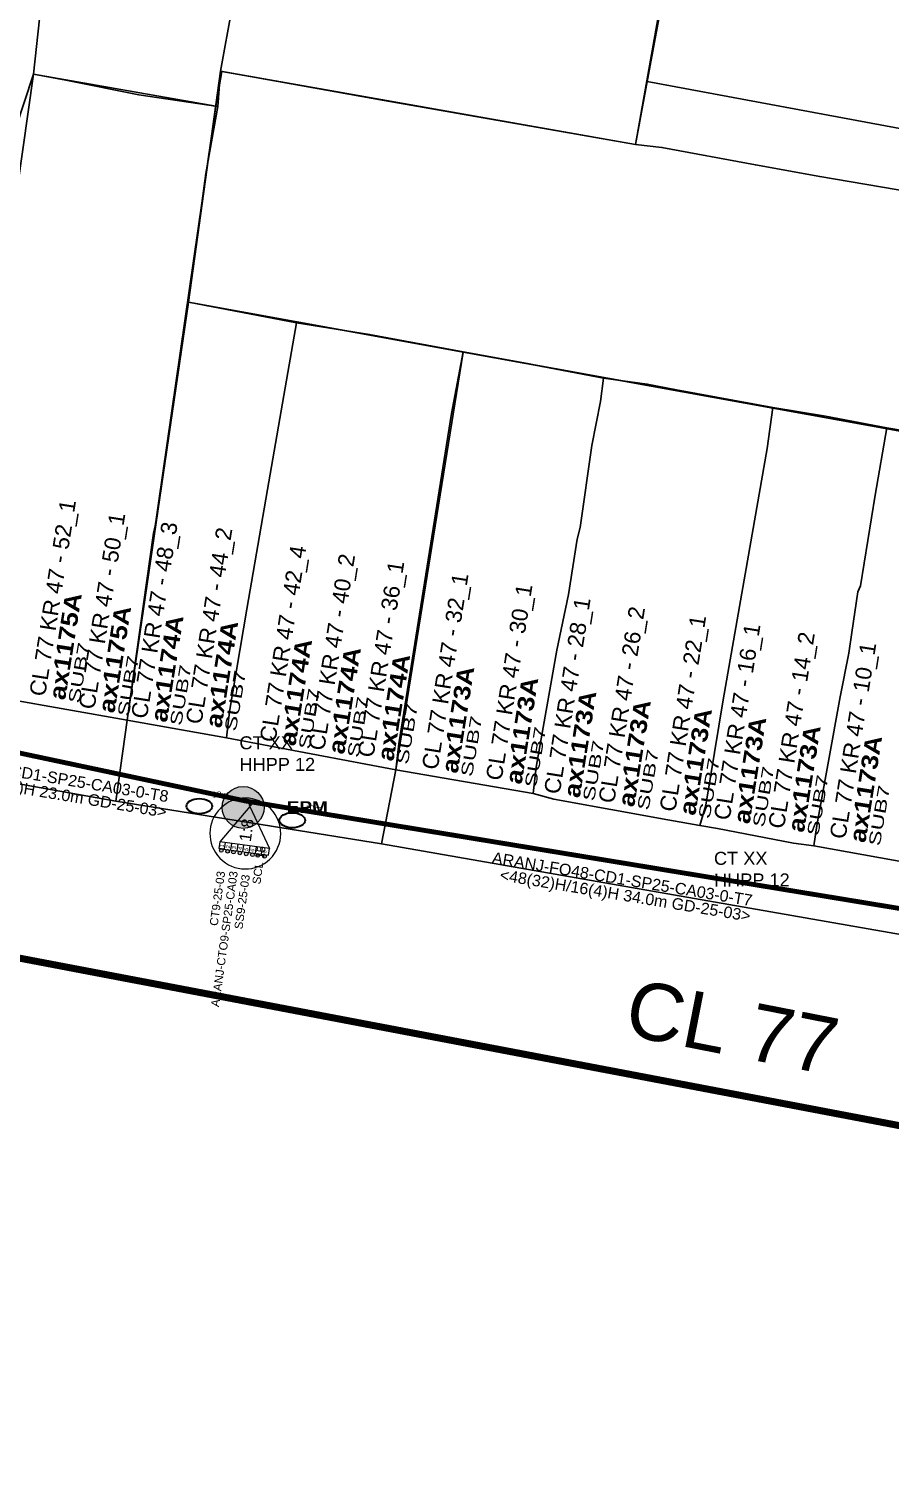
# Model space of a CAD drawing. Header units: inches. Extents: x -75.59 to -67.86, y 4.63 to 13.89.
# Drawn here: x -75.5567756 to -75.5564809, y 6.2703175 to 6.2708125 of the extents above; entities that cross this region are included whole.
import ezdxf
from ezdxf.enums import TextEntityAlignment as Align

# ---------------------------------------------------------------- set-up
doc = ezdxf.new("R2010")
doc.units = ezdxf.units.IN
doc.header["$MEASUREMENT"] = 0
doc.linetypes.add('DASHED', pattern=[0.75, 0.5, -0.25])
for name, color, linetype, lineweight in [('CB 48 H AER', 1, 'DASHED', 0), ('CTO POSTE', 10, 'Continuous', 0), ('POSTE EPM', 1, 'Continuous', 20)]:
    doc.layers.add(name, color=color, linetype=linetype, lineweight=lineweight)
for name, color, linetype in [('COBERTURA CTO', 30, 'Continuous'), ('COBERTURA EMPALME', 2, 'Continuous'), ('MALLA VIAL', 250, 'Continuous'), ('MANZANAS', 250, 'Continuous'), ('MARQUILLA F.O 48', 1, 'Continuous'), ('PLACA ZONA ABIERTA', 9, 'Continuous'), ('PREDIOS', 250, 'Continuous'), ('RESERVA F.O 48', 1, 'Continuous')]:
    doc.layers.add(name, color=color, linetype=linetype)
doc.styles.add('ARIAL', font='arial.ttf')
doc.styles.add('ARIAL_BLACK', font='')
doc.styles.add('BOOK', font='BOOKOS.TTF')
doc.styles.add('Legend', font='calibri.ttf')
doc.styles.get("Standard").update_dxf_attribs({"font": 'arial.ttf'})
doc.styles.add('TXT CTO Y SS', font='arial.ttf', dxfattribs={"height": 0.5})
doc.styles.get('ARIAL_BLACK').set_extended_font_data('Arial Black', bold=True)

# ---------------------------------------------------------------- blocks, each defined once
blk = doc.blocks.new('POSTE EPM')
at = {"layer": 'POSTE EPM'}
h = blk.add_hatch(color=256, dxfattribs=at)
h.dxf.hatch_style = 1
h.paths.add_polyline_path([(-0.7165603611372791, -0.002213178443810249, 1), (0.7181609006476137, -0.002213178443810249, 1)])
blk.add_circle((0.0008002697551674487, -0.002213178443810249), 0.7173606308924464, dxfattribs=at)
at = {"layer": 'POSTE EPM', "color": 251, "true_color": 0x545454, "insert": (1.493904126660325, 0.2113818945536856), "char_height": 0.4045303201912708, "attachment_point": 1, "style": 'ARIAL_BLACK'}
blk.add_mtext_dynamic_manual_height_columns('EPM', width=1.339378879624789, gutter_width=1, heights=[0], dxfattribs=at)
at = {"layer": 'POSTE EPM', "color": 251, "true_color": 0x545454, "style": 'ARIAL_BLACK'}
for tag, p in [('NO_POSTE', (1.457402734959505, 0.8535434625485792)), ('ALTURA(m)', (1.495585900030576, 0.3208728036990856))]:
    blk.add_attdef(tag, p, '', height=0.4045303201912708, dxfattribs=at)
at = {"layer": 'POSTE EPM', "color": 251, "true_color": 0x545454, "flags": 1}
for tag, p in [('VANO', (1.48895076401514, -0.7525384660587329)), ('PRIMARIA', (1.48895076401514, -1.184856571430567)), ('TRANSFORMADOR', (1.493904126660325, -1.577423813736825)), ('SECUNDARIA', (1.48895076401514, -1.970053554444218)), ('FIBRA_OPTICA', (1.48895076401514, -2.755250537457869)), ('ILUMINARIA', (1.493904126660325, -2.362652045951044)), ('TELEVISION', (1.48895076401514, -3.147849028964695)), ('DISTANCIA(m)', (1.48895076401514, -3.54044752047152)), ('TELEFONIA', (1.48895076401514, -3.946951506741942)), ('ATRIBUTO1', (1.48895076401514, -4.732148489755592)), ('DIRECCION', (1.48895076401514, -4.339549998248767)), ('ATRIBUTO2', (1.48895076401514, -5.124746981262417)), ('ATRIBUTO3', (1.48895076401514, -5.517345472769242))]:
    blk.add_attdef(tag, p, '', height=0.3282527874904233, dxfattribs=at)
blk = doc.blocks.new('PLACAS ZONA ABIERTA')
at = {"style": 'Legend'}
blk.add_text('CL 82 KR 79 - 03_3', height=9.999999999999996e-06, rotation=318.531676164398, dxfattribs=at).set_placement((-0.3734420614795608, -0.08028750239420576))
blk.add_attdef('NOMBRE_PREDIO', (0, 1.26844880572753), '', height=1.033109026708364, dxfattribs=at)
blk.add_attdef('DIRECCION_HHPP', (0, 0), '', height=1)
at = {"color": 215, "true_color": 0xa953a0, "style": 'ARIAL_BLACK'}
blk.add_attdef('CTO_ASOCIADA', (-0.02829619364968217, -1.263919226727536), '', height=1.033109026708364, dxfattribs=at)
at = {"color": 4, "width": 0.5609512004164231}
blk.add_attdef('SUBCLUSTER', text='', height=0.723176318695855, rotation=359.3318712310255, dxfattribs=at).set_placement((-0.09009229154242071, -2.181361449618537), (3.720037056192101, -2.225793560409346), align=Align.FIT)
at = {"color": 1, "flags": 1}
for tag, rotation, width, p, p2 in [('ATRIBUTO1', 359.5617923517989, 0.5711313144517894, (4.311835399562538, -2.199850211619659), (7.549761281152875, -2.224614889994517)), ('ATRIBUTO3', 359.661027574055, 0.5608408195662277, (0.02585137888564937, -3.107940409028018), (3.205474507582903, -3.126751866864782))]:
    blk.add_attdef(tag, text='', height=0.723176318695855, rotation=rotation, dxfattribs=dict(at, width=width)).set_placement(p, p2, align=Align.FIT)
at = {"color": 1, "width": 0.5609512004164231, "flags": 1}
blk.add_attdef('ATRIBUTO2', (7.891415999664378, -2.249992096587606), '', height=0.723176318695855, rotation=359.3318712310255, dxfattribs=at)
blk = doc.blocks.new('*U354')
at = {"layer": 'CTO POSTE', "lineweight": 0}
h = blk.add_hatch(color=1, dxfattribs=at)
h.dxf.hatch_style = 1
edge = h.paths.add_edge_path()
edge.add_arc((0.0001757927313244138, 0.000974994817608235), 0.04056302315260518, -88.92615645864788, 271.0738435413522, ccw=False)
h = blk.add_hatch(color=256, dxfattribs=at)
h.dxf.hatch_style = 1
edge = h.paths.add_edge_path()
edge.add_arc((-0.5110774761204111, -1.174335230065574), 0.04272443383408168, -88.92615645864788, 271.0738435413522, ccw=False)
edge = h.paths.add_edge_path()
edge.add_arc((-0.3614938233917492, -1.171531389166692), 0.04272443383408168, -88.92615645864788, 271.0738435413522, ccw=False)
edge = h.paths.add_edge_path()
edge.add_arc((-0.2222614298521316, -1.168921575377989), 0.04272443383408168, -88.92615645864788, 271.0738435413522, ccw=False)
edge = h.paths.add_edge_path()
edge.add_arc((-0.0681818031831759, -1.166033460593666), 0.04272443383408168, -88.92615645864788, 271.0738435413522, ccw=False)
edge = h.paths.add_edge_path()
edge.add_arc((0.08549940465354153, -1.163152813891557), 0.04272443383408168, -88.92615645864788, 271.0738435413522, ccw=False)
edge = h.paths.add_edge_path()
edge.add_arc((0.2323159268576578, -1.160400840918053), 0.04272443383408168, -88.92615645864788, 271.0738435413522, ccw=False)
edge = h.paths.add_edge_path()
edge.add_arc((0.358330734754322, -1.158038781523191), 0.04272443383408168, -88.92615645864788, 271.0738435413522, ccw=False)
edge = h.paths.add_edge_path()
edge.add_arc((0.5221500940267717, -1.154968102266616), 0.04272443383408168, -88.92615645864788, 271.0738435413522, ccw=False)
at = {"layer": 'CTO POSTE', "color": 1, "lineweight": 0}
for p, q in [((-0.00225289987540016, -0.03761738312547727), (-0.5760168761069013, -0.9764668631037825)), ((-0.00225289987540016, -0.03761738312547727), (0.6062918267105902, -0.9543053137927981)), ((0.6062918267105902, -0.9543053137927981), (-0.5760168761069013, -0.9764668631037825)), ((-0.5760168761069013, -0.9764668631037825), (-0.5730873215491602, -1.132757283073514)), ((-0.4530695116968703, -0.9741623007906285), (-0.450139957139132, -1.130452720760359)), ((-0.2968925995770744, -0.9712348738581085), (-0.293963045019333, -1.127525293827839)), ((-0.1506843337549017, -0.9684943022248533), (-0.1477547791971632, -1.124784722194583)), ((-0.01112165045605352, -0.9658782973857365), (-0.008192095898315075, -1.122168717355467)), ((0.138409134106485, -0.9630754474636343), (0.1413386886642234, -1.119365867433365)), ((0.2912635274902395, -0.9602102988198817), (0.2941930820479779, -1.116500718789612)), ((0.4341487295294565, -0.9575320156919161), (0.4370782840871948, -1.113822435661647)), ((0.6092213812683286, -1.110595733762528), (0.6062918267105902, -0.9543053137927981)), ((-0.5730873215491602, -1.132757283073514), (0.6092213812683286, -1.110595733762528)), ((-0.450139957139132, -1.130452720760359), (-0.5730873215491602, -1.132757283073514))]:
    blk.add_line(p, q, dxfattribs=at)
for centre in [(-0.5108129403741096, -1.174321932137399), (-0.3612292876497744, -1.171518091238598), (-0.2219968941058299, -1.168908277449816), (-0.0679172674455282, -1.166020162665654), (0.08576394039118937, -1.163139515963545), (0.2325804625953057, -1.160387542990039), (0.358595270496297, -1.158025483595098), (0.5224146297644195, -1.154954804338603)]:
    blk.add_circle(centre, 0.04272443383408167, dxfattribs=at)
at = {"layer": 'CTO POSTE', "color": 2, "lineweight": 0, "true_color": 0xf1eb1f, "extrusion": (0, 0, -0.9999999999999998)}
blk.add_ellipse((-0.01075919498891641, -0.6901843503889182), major_axis=(-0.7175504751405061, 0.4351596781407548), ratio=0.9999999690973764, start_param=4.159629210123316, end_param=10.4428145173029, dxfattribs=at)
at = {"layer": 'CTO POSTE', "lineweight": 0, "attachment_point": 3, "rotation": 91.07384354135213}
for s, width, heights, insert, char_height in [('1:8', 18.56063143217569, [0], (-0.1413598894746502, -0.3383206262582363), 0.2799471930812424), ('\\pxsm0.95;1\\P2\\P3\\P4\\P5\\P6\\P7\\P8', 27.14382853647937, [118.2915640195077], (-0.56012523940913, -1.030539912899656), 0.09172122187716976)]:
    blk.add_mtext_dynamic_manual_height_columns(s, width=width, gutter_width=10.75514299257596, heights=heights, dxfattribs=dict(at, insert=insert, char_height=char_height))
at = {"layer": 'CTO POSTE', "color": 5, "lineweight": 0, "style": 'TXT CTO Y SS'}
blk.add_attdef('SUBCLUSTER', (0.5275027066327553, -1.831871042149203), '', height=0.1952185308778622, rotation=90.94959357201115, dxfattribs=at)
at = {"layer": 'CTO POSTE', "color": 5, "lineweight": 0, "style": 'TXT CTO Y SS', "flags": 1}
for tag, p in [('ATRIBUTO2', (1.111576509114525, -1.856643657739721)), ('ATRIBUTO3', (1.373788652839732, -1.852297477812426)), ('ATRIBUTO1', (0.8453960683957217, -1.861055612396188))]:
    blk.add_attdef(tag, p, '', height=0.1952185308778622, rotation=90.94959357201115, dxfattribs=at)
at = {"layer": 'CTO POSTE', "lineweight": 0, "style": 'TXT CTO Y SS'}
for tag, p in [('NAMECTO', (-0.3199088786603086, -2.961452413195417)), ('SSNAME', (0.271453982902978, -2.950585084080442)), ('OSPCTONAME', (0.007218646078538976, -4.853213031028033))]:
    blk.add_attdef(tag, p, '', height=0.1952185308778622, rotation=90.94959357201115, dxfattribs=at)
blk = doc.blocks.new('*U535')
at = {"layer": 'RESERVA F.O 48', "linetype": 'ByBlock', "lineweight": 30}
blk.add_ellipse((0, 0), major_axis=(1.155851281713483, 0.0003712607545550343), ratio=0.5873088644412812, dxfattribs=at)
at = {"layer": 'RESERVA F.O 48', "lineweight": 0, "style": 'BOOK'}
blk.add_attdef('RESERVA', (1.129388771834783, 0.7587690510554239), '', height=0.5725093120969081, rotation=0.03902316617520105, dxfattribs=at)
blk = doc.blocks.new('*U532')
at = {"layer": 'MARQUILLA F.O 48', "style": 'ARIAL'}
for tag, height, oblique, p in [('IDENTIFICACIONCABLEFIBRA', 0.6981626117769962, 1.383453351877506e-09, (0.09175301971790974, 0.5448624500654446)), ('CAPACIDADFIBRA', 0.6981626116966985, 8.300879983380582e-09, (0.4337054083589464, -0.4916228507119778))]:
    blk.add_attdef(tag, text='', height=height, dxfattribs=dict(at, oblique=oblique)).set_placement(p, align=Align.MIDDLE)

msp = doc.modelspace()

# ---------------------------------------------------------------- linework, layer by layer
at = {"layer": 'CB 48 H AER', "linetype": 'DASHED', "ltscale": 1e-05, "const_width": 1.655566478337226e-06}
msp.add_lwpolyline([(-75.55597538590168, 6.271374755186049), (-75.5559998617798, 6.27132394457124), (-75.55610286755991, 6.271338553274724), (-75.55611113123264, 6.271283296881517), (-75.5561381632468, 6.271132792142657), (-75.55616298427832, 6.270983937776202), (-75.5562100702053, 6.270748145080185), (-75.55624295982284, 6.270533554556019), (-75.55636490902221, 6.270548125158562), (-75.55644350395312, 6.270506011585209), (-75.5567014035746, 6.270548379833283), (-75.5568447022626, 6.270578792406658)], dxfattribs=at)
at = {"layer": 'COBERTURA CTO'}
for points in [[(-75.55705615256764, 6.271384606245739), (-75.557074, 6.271331), (-75.55718734863117, 6.271352774178502), (-75.55729606225778, 6.2707360673306), (-75.55692, 6.270668000000001), (-75.55690680900798, 6.270745326852902), (-75.556863, 6.270736), (-75.55686072065502, 6.270750942372699), (-75.55679275967803, 6.270740575443999), (-75.556774, 6.270797), (-75.55671165732659, 6.270786097381717), (-75.55670957496937, 6.270797925170666), (-75.556568, 6.270773), (-75.556556, 6.270841), (-75.55647417295374, 6.270845433451958), (-75.55645643864356, 6.270945989178996), (-75.55667186222378, 6.27098476542346), (-75.55664047963941, 6.27117023779919), (-75.55682619635881, 6.271199920026538), (-75.556811, 6.271287), (-75.556883, 6.271299), (-75.556873, 6.271367), (-75.557054, 6.271398)], [(-75.556136, 6.270717), (-75.55606505660377, 6.270703698113212), (-75.55604578187422, 6.270816134035581), (-75.55590609152793, 6.270790414221162), (-75.555901, 6.270823), (-75.555894, 6.270858), (-75.55582696979864, 6.27084617114095), (-75.55581988265287, 6.270884823422183), (-75.55616348305894, 6.270939933011209), (-75.55616348305894, 6.270939933011209), (-75.55616348305894, 6.270939933011209), (-75.55616348305894, 6.270939933011209), (-75.55616348305894, 6.270939933011209), (-75.5563215, 6.270899999999999), (-75.55646144594593, 6.270923324324374), (-75.556465, 6.270902), (-75.55647417295374, 6.270845433451958), (-75.556556, 6.270841), (-75.55656400000001, 6.2707945), (-75.55634752028921, 6.270754272244433), (-75.55620216216217, 6.27072802702703)], [(-75.55674589631514, 6.270548292870188), (-75.55731172173773, 6.270649349594813), (-75.55729606225778, 6.2707360673306), (-75.55727026518373, 6.27073140889758), (-75.55692, 6.270668000000001), (-75.55690680900807, 6.270745326852402), (-75.556863, 6.270736), (-75.55686037248323, 6.270750889261747), (-75.55679275967803, 6.270740575443999), (-75.556774, 6.270797), (-75.55671165732659, 6.270786097381716), (-75.556742, 6.270576)], [(-75.556136, 6.270717), (-75.55620216216217, 6.270728027027031), (-75.55634752028921, 6.270754272244433), (-75.55656400000001, 6.2707945), (-75.556568, 6.270773), (-75.55671, 6.270798), (-75.556721, 6.270719), (-75.556434, 6.270667), (-75.55643999999994, 6.270632000000488), (-75.55636996901676, 6.270620976604499), (-75.556231, 6.27056), (-75.55616619230771, 6.270547038461483)], [(-75.556742, 6.270576), (-75.55674589026806, 6.270548335871596), (-75.5566550005266, 6.270533757049508), (-75.55665, 6.270559), (-75.55662700577386, 6.270701969687251), (-75.556721, 6.270719)], [(-75.55665, 6.270559), (-75.5566550005266, 6.270533757049508), (-75.55642905497551, 6.270494323884581), (-75.556457, 6.270524), (-75.556434, 6.270667), (-75.55662700577386, 6.270701969687251)]]:
    msp.add_lwpolyline(points, close=True, dxfattribs=at)
at = {"layer": 'COBERTURA EMPALME', "color": 5, "lineweight": 211, "const_width": 2.4e-06}
msp.add_lwpolyline([(-75.55711142878933, 6.272472443966325), (-75.55656588686132, 6.272389075514512), (-75.55587810102196, 6.272279818953451), (-75.55590791615109, 6.272097984925412), (-75.555739, 6.272073), (-75.555755, 6.272002), (-75.55562191, 6.271981129999999), (-75.555646, 6.271833), (-75.555678, 6.271838), (-75.55568903833108, 6.27176474126517), (-75.55587248000002, 6.271796120000008), (-75.555933, 6.271433), (-75.555946, 6.2713), (-75.55595899796356, 6.271227999660593), (-75.55576508440765, 6.27119401465658), (-75.55582700833892, 6.270845954514898), (-75.555894, 6.270858), (-75.55590599999995, 6.270791000000256), (-75.555975, 6.270803), (-75.55603908860823, 6.270441416526097), (-75.55604158205827, 6.270419465641504), (-75.55605357211061, 6.27035662104984), (-75.55734351146498, 6.270602090615628)], dxfattribs=at)
at = {"layer": 'MANZANAS'}
msp.add_polyline3d([(-75.556457, 6.270524, 0), (-75.556507, 6.270533, 0), (-75.556514, 6.270534, 0), (-75.55654, 6.270539, 0), (-75.556546, 6.27054, 0), (-75.556557, 6.270542, 0), (-75.556596, 6.270549, 0), (-75.556603, 6.270551, 0), (-75.55665, 6.270559, 0), (-75.556708, 6.27057, 0), (-75.556742, 6.270576, 0), (-75.556804, 6.270587, 0), (-75.556795, 6.270651, 0), (-75.556791, 6.270676, 0), (-75.556787, 6.270706, 0), (-75.556774, 6.270797, 0), (-75.556772, 6.270816, 0)], dxfattribs=at)
at = {"layer": 'PREDIOS'}
for points in [[(-75.556572, 6.270863, 0), (-75.55649, 6.270848, 0), (-75.556453, 6.270842, 0), (-75.556335, 6.270821, 0), (-75.556338, 6.270807, 0), (-75.556425, 6.270822, 0), (-75.556455, 6.270828, 0), (-75.556492, 6.270834, 0), (-75.556516, 6.270838, 0), (-75.556529, 6.27084, 0), (-75.556529, 6.270837, 0), (-75.556556, 6.270841, 0), (-75.556559, 6.270823, 0), (-75.55656, 6.270816, 0), (-75.556568, 6.270773, 0), (-75.556654, 6.270788, 0), (-75.55671, 6.270798, 0), (-75.556706, 6.27082, 0), (-75.556705, 6.270827, 0), (-75.556701, 6.270856, 0), (-75.556694, 6.270855, 0), (-75.556689, 6.270884, 0), (-75.556579, 6.270864, 0), (-75.556572, 6.270863, 0)], [(-75.556556, 6.270841, 0), (-75.556529, 6.270837, 0), (-75.556529, 6.27084, 0), (-75.556516, 6.270838, 0), (-75.556492, 6.270834, 0), (-75.556455, 6.270828, 0), (-75.556425, 6.270822, 0), (-75.556338, 6.270807, 0), (-75.556351, 6.270735, 0), (-75.556397, 6.270743, 0), (-75.556406, 6.270745, 0), (-75.55642, 6.270747, 0), (-75.556428, 6.270749, 0), (-75.556437, 6.27075, 0), (-75.55644, 6.270751, 0), (-75.556452, 6.270753, 0), (-75.556505, 6.270762, 0), (-75.556527, 6.270766, 0), (-75.556559, 6.270772, 0), (-75.556568, 6.270773, 0), (-75.55656, 6.270816, 0), (-75.556559, 6.270823, 0), (-75.556556, 6.270841, 0)], [(-75.556733, 6.27064, 0), (-75.556742, 6.270576, 0), (-75.556804, 6.270587, 0), (-75.556795, 6.270651, 0), (-75.556791, 6.270676, 0), (-75.556787, 6.270706, 0), (-75.556774, 6.270797, 0), (-75.556763, 6.270795, 0), (-75.556738, 6.27079, 0), (-75.556711, 6.270786, 0), (-75.556715, 6.270763, 0), (-75.556721, 6.270719, 0), (-75.556728, 6.270672, 0), (-75.556729, 6.270665, 0), (-75.556732, 6.270644, 0), (-75.556733, 6.27064, 0)], [(-75.556707, 6.270579, 0), (-75.556708, 6.27057, 0), (-75.556742, 6.270576, 0), (-75.556733, 6.27064, 0), (-75.556732, 6.270644, 0), (-75.556729, 6.270665, 0), (-75.556728, 6.270672, 0), (-75.556721, 6.270719, 0), (-75.556684, 6.270712, 0), (-75.556687, 6.270695, 0), (-75.556694, 6.270655, 0), (-75.556701, 6.270614, 0), (-75.556707, 6.270579, 0)], [(-75.556649, 6.270568, 0), (-75.55665, 6.270559, 0), (-75.556708, 6.27057, 0), (-75.556707, 6.270579, 0), (-75.556701, 6.270614, 0), (-75.556694, 6.270655, 0), (-75.556687, 6.270695, 0), (-75.556684, 6.270712, 0), (-75.556659, 6.270708, 0), (-75.556627, 6.270702, 0), (-75.556631, 6.270681, 0), (-75.556649, 6.270568, 0)], [(-75.556602, 6.27056, 0), (-75.556603, 6.270551, 0), (-75.55665, 6.270559, 0), (-75.556649, 6.270568, 0), (-75.556631, 6.270681, 0), (-75.556627, 6.270702, 0), (-75.556605, 6.270698, 0), (-75.5566, 6.270697, 0), (-75.556579, 6.270693, 0), (-75.55658, 6.270685, 0), (-75.556583, 6.27067, 0), (-75.556587, 6.270642, 0), (-75.556588, 6.270638, 0), (-75.556591, 6.270619, 0), (-75.556595, 6.2706, 0), (-75.556602, 6.27056, 0)], [(-75.556544, 6.270547, 0), (-75.556546, 6.27054, 0), (-75.556557, 6.270542, 0), (-75.556596, 6.270549, 0), (-75.556603, 6.270551, 0), (-75.556602, 6.27056, 0), (-75.556595, 6.2706, 0), (-75.556591, 6.270619, 0), (-75.556588, 6.270638, 0), (-75.556587, 6.270642, 0), (-75.556583, 6.27067, 0), (-75.55658, 6.270685, 0), (-75.556579, 6.270693, 0), (-75.556564, 6.270691, 0), (-75.556554, 6.270689, 0), (-75.556521, 6.270683, 0), (-75.556523, 6.270669, 0), (-75.556538, 6.270583, 0), (-75.556544, 6.270547, 0)], [(-75.556482, 6.270676, 0), (-75.556486, 6.270653, 0), (-75.556491, 6.270622, 0), (-75.556492, 6.27062, 0), (-75.556494, 6.270606, 0), (-75.556495, 6.270599, 0), (-75.556498, 6.270584, 0), (-75.556506, 6.27054, 0), (-75.556507, 6.270533, 0), (-75.556514, 6.270534, 0), (-75.55654, 6.270539, 0), (-75.556546, 6.27054, 0), (-75.556544, 6.270547, 0), (-75.556538, 6.270583, 0), (-75.556523, 6.270669, 0), (-75.556521, 6.270683, 0), (-75.556503, 6.27068, 0), (-75.556482, 6.270676, 0)], [(-75.556446, 6.270592, 0), (-75.556457, 6.270524, 0), (-75.556507, 6.270533, 0), (-75.556506, 6.27054, 0), (-75.556498, 6.270584, 0), (-75.556495, 6.270599, 0), (-75.556494, 6.270606, 0), (-75.556492, 6.27062, 0), (-75.556491, 6.270622, 0), (-75.556486, 6.270653, 0), (-75.556482, 6.270676, 0), (-75.55647, 6.270674, 0), (-75.556453, 6.270671, 0), (-75.556434, 6.270667, 0), (-75.556438, 6.270643, 0), (-75.556439, 6.270639, 0), (-75.556441, 6.270625, 0), (-75.556442, 6.270618, 0), (-75.556443, 6.27061, 0), (-75.556444, 6.270603, 0), (-75.556446, 6.270592, 0)]]:
    msp.add_polyline3d(points, close=True, dxfattribs=at)
for points in [[(-75.556706, 6.27082, 0), (-75.55671, 6.270798, 0), (-75.556711, 6.270786, 0), (-75.556738, 6.27079, 0), (-75.556763, 6.270795, 0), (-75.556774, 6.270797, 0), (-75.556772, 6.270816, 0)], [(-75.55647, 6.270674, 0), (-75.556482, 6.270676, 0), (-75.556503, 6.27068, 0), (-75.556521, 6.270683, 0), (-75.556554, 6.270689, 0), (-75.556564, 6.270691, 0), (-75.556579, 6.270693, 0), (-75.5566, 6.270697, 0), (-75.556605, 6.270698, 0), (-75.556627, 6.270702, 0), (-75.556659, 6.270708, 0), (-75.556684, 6.270712, 0), (-75.556721, 6.270719, 0), (-75.556715, 6.270763, 0), (-75.556711, 6.270786, 0), (-75.55671, 6.270798, 0), (-75.556654, 6.270788, 0), (-75.556568, 6.270773, 0), (-75.556559, 6.270772, 0), (-75.556527, 6.270766, 0), (-75.556505, 6.270762, 0), (-75.556452, 6.270753, 0)]]:
    msp.add_polyline3d(points, dxfattribs=at)

# ---------------------------------------------------------------- block references
at = {"layer": 'CTO POSTE', "xscale": 1.444706489873691e-05, "yscale": 1.444706489873691e-05, "zscale": 1.444706489873691e-05, "rotation": 351.1430393450123}
msp.add_blockref('*U354', (-75.55669985788764, 6.270547088411863), dxfattribs=at).add_auto_attribs({'OSPCTONAME': 'ARANJ-CTO9-SP25-CA03', 'NAMECTO': 'CT9-25-03', 'SSNAME': 'SS9-25-03', 'SUBCLUSTER': 'SCL 15'})
at = {"layer": 'MARQUILLA F.O 48', "ltscale": 1e-05, "rotation": 350.5874137029337}
for p, xscale, yscale, zscale, values in [((-75.55677335541102, 6.27055434802245), 5.620018180611497e-06, 5.620018180611497e-06, 5.620018180611497e-06, {'IDENTIFICACIONCABLEFIBRA': 'ARANJ-FO48-CD1-SP25-CA03-0-T8', 'CAPACIDADFIBRA': '<48(32)H/16(4)H 23.0m GD-25-03>'}), ((-75.55657357340434, 6.27051878094143), 5.620018180611498e-06, 5.620018180611498e-06, 5.620018180611498e-06, {'IDENTIFICACIONCABLEFIBRA': 'ARANJ-FO48-CD1-SP25-CA03-0-T7', 'CAPACIDADFIBRA': '<48(32)H/16(4)H 34.0m GD-25-03>'})]:
    msp.add_blockref('*U532', p, dxfattribs=dict(at, xscale=xscale, yscale=yscale, zscale=zscale)).add_auto_attribs(values)
at = {"layer": 'PLACA ZONA ABIERTA'}
ref = msp.add_blockref('PLACAS ZONA ABIERTA', (-75.5567700703788, 6.2705839332674), dxfattribs=dict(at, xscale=5.5e-06, yscale=5.5e-06, zscale=5.5e-06, rotation=81))
ref.add_attrib('DIRECCION_HHPP', 'CL 77 KR 47 - 52_1', (-75.5567700703788, 6.2705839332674), dxfattribs={"layer": '0', "height": 5.499999999999998e-06, "rotation": 80.9999999999998})
ref.add_attrib('CTO_ASOCIADA', 'ax1175A', (-75.55676322875398, 6.270582692091462), dxfattribs={"layer": '0', "color": 215, "true_color": 0xa953a0, "height": 5.682099646896002e-06, "rotation": 80.9999999999998, "style": 'ARIAL_BLACK'})
ref.add_attrib('SUBCLUSTER', 'SUB7', dxfattribs={"layer": '0', "color": 4, "height": 3.977469752827201e-06, "rotation": 80.3318712621232, "width": 1.443794024346502}).set_placement((-75.55675829811429, 6.270581567039699), (-75.55675477855087, 6.270602226522609), align=Align.FIT)
ref = msp.add_blockref('PLACAS ZONA ABIERTA', (-75.55675318944044, 6.27057947473233), dxfattribs=dict(at, xscale=5.5e-06, yscale=5.5e-06, zscale=5.5e-06, rotation=81))
ref.add_attrib('DIRECCION_HHPP', 'CL 77 KR 47 - 50_1', (-75.55675318944044, 6.27057947473233), dxfattribs={"layer": '0', "height": 5.499999999999998e-06, "rotation": 80.9999999999998})
ref.add_attrib('CTO_ASOCIADA', 'ax1175A', (-75.55674634781562, 6.270578233556392), dxfattribs={"layer": '0', "color": 215, "true_color": 0xa953a0, "height": 5.682099646896002e-06, "rotation": 80.9999999999998, "style": 'ARIAL_BLACK'})
ref.add_attrib('SUBCLUSTER', 'SUB7', dxfattribs={"layer": '0', "color": 4, "height": 3.977469752827201e-06, "rotation": 80.3318712621232, "width": 1.443794024346502}).set_placement((-75.55674141717593, 6.270577108504629), (-75.5567378976125, 6.270597767987539), align=Align.FIT)
ref = msp.add_blockref('PLACAS ZONA ABIERTA', (-75.55673526131443, 6.270576294597269), dxfattribs=dict(at, xscale=5.5e-06, yscale=5.5e-06, zscale=5.5e-06, rotation=81))
ref.add_attrib('DIRECCION_HHPP', 'CL 77 KR 47 - 48_3', (-75.55673526131443, 6.270576294597269), dxfattribs={"layer": '0', "height": 5.499999999999998e-06, "rotation": 80.9999999999998})
ref.add_attrib('CTO_ASOCIADA', 'ax1174A', (-75.5567284196896, 6.27057505342133), dxfattribs={"layer": '0', "color": 215, "true_color": 0xa953a0, "height": 5.682099646896002e-06, "rotation": 80.9999999999998, "style": 'ARIAL_BLACK'})
ref.add_attrib('SUBCLUSTER', 'SUB7', dxfattribs={"layer": '0', "color": 4, "height": 3.977469752827201e-06, "rotation": 80.3318712621232, "width": 1.443794024346502}).set_placement((-75.55672348904992, 6.270573928369567), (-75.5567199694865, 6.270594587852477), align=Align.FIT)
ref = msp.add_blockref('PLACAS ZONA ABIERTA', (-75.55671656366914, 6.270574387591731), dxfattribs=dict(at, xscale=5.5e-06, yscale=5.5e-06, zscale=5.5e-06, rotation=81))
ref.add_attrib('DIRECCION_HHPP', 'CL 77 KR 47 - 44_2', (-75.55671656366914, 6.270574387591731), dxfattribs={"layer": '0', "height": 5.499999999999998e-06, "rotation": 80.9999999999998})
ref.add_attrib('CTO_ASOCIADA', 'ax1174A', (-75.55670972204432, 6.270573146415792), dxfattribs={"layer": '0', "color": 215, "true_color": 0xa953a0, "height": 5.682099646896002e-06, "rotation": 80.9999999999998, "style": 'ARIAL_BLACK'})
ref.add_attrib('SUBCLUSTER', 'SUB7', dxfattribs={"layer": '0', "color": 4, "height": 3.977469752827201e-06, "rotation": 80.3318712621232, "width": 1.443794024346502}).set_placement((-75.55670479140463, 6.270572021364029), (-75.5567012718412, 6.270592680846939), align=Align.FIT)
ref = msp.add_blockref('PLACAS ZONA ABIERTA', (-75.55669126036335, 6.270568204591792), dxfattribs=dict(at, xscale=5.5e-06, yscale=5.5e-06, zscale=5.5e-06, rotation=81))
ref.add_attrib('DIRECCION_HHPP', 'CL 77 KR 47 - 42_4', (-75.55669126036335, 6.270568204591792), dxfattribs={"layer": '0', "height": 5.499999999999998e-06, "rotation": 80.9999999999998})
ref.add_attrib('CTO_ASOCIADA', 'ax1174A', (-75.55668441873853, 6.270566963415853), dxfattribs={"layer": '0', "color": 215, "true_color": 0xa953a0, "height": 5.682099646896002e-06, "rotation": 80.9999999999998, "style": 'ARIAL_BLACK'})
ref.add_attrib('SUBCLUSTER', 'SUB7', dxfattribs={"layer": '0', "color": 4, "height": 3.977469752827201e-06, "rotation": 80.3318712621232, "width": 1.443794024346502}).set_placement((-75.55667948809884, 6.270565838364091), (-75.55667596853542, 6.270586497847001), align=Align.FIT)
ref = msp.add_blockref('PLACAS ZONA ABIERTA', (-75.55667456257613, 6.270565382180791), dxfattribs=dict(at, xscale=5.5e-06, yscale=5.5e-06, zscale=5.5e-06, rotation=81))
ref.add_attrib('DIRECCION_HHPP', 'CL 77 KR 47 - 40_2', (-75.55667456257613, 6.270565382180791), dxfattribs={"layer": '0', "height": 5.499999999999998e-06, "rotation": 80.9999999999998})
ref.add_attrib('CTO_ASOCIADA', 'ax1174A', (-75.55666772095131, 6.270564141004852), dxfattribs={"layer": '0', "color": 215, "true_color": 0xa953a0, "height": 5.682099646896002e-06, "rotation": 80.9999999999998, "style": 'ARIAL_BLACK'})
ref.add_attrib('SUBCLUSTER', 'SUB7', dxfattribs={"layer": '0', "color": 4, "height": 3.977469752827201e-06, "rotation": 80.3318712621232, "width": 1.443794024346502}).set_placement((-75.55666279031162, 6.27056301595309), (-75.5566592707482, 6.270583675436), align=Align.FIT)
ref = msp.add_blockref('PLACAS ZONA ABIERTA', (-75.55665772928421, 6.270563020094387), dxfattribs=dict(at, xscale=5.5e-06, yscale=5.5e-06, zscale=5.5e-06, rotation=81))
ref.add_attrib('DIRECCION_HHPP', 'CL 77 KR 47 - 36_1', (-75.55665772928421, 6.270563020094387), dxfattribs={"layer": '0', "height": 5.499999999999998e-06, "rotation": 80.9999999999998})
ref.add_attrib('CTO_ASOCIADA', 'ax1174A', (-75.55665088765939, 6.270561778918448), dxfattribs={"layer": '0', "color": 215, "true_color": 0xa953a0, "height": 5.682099646896002e-06, "rotation": 80.9999999999998, "style": 'ARIAL_BLACK'})
ref.add_attrib('SUBCLUSTER', 'SUB7', dxfattribs={"layer": '0', "color": 4, "height": 3.977469752827201e-06, "rotation": 80.3318712621232, "width": 1.443794024346502}).set_placement((-75.5566459570197, 6.270560653866685), (-75.55664243745628, 6.270581313349595), align=Align.FIT)
ref = msp.add_blockref('PLACAS ZONA ABIERTA', (-75.55663575806243, 6.270558837764776), dxfattribs=dict(at, xscale=5.5e-06, yscale=5.5e-06, zscale=5.5e-06, rotation=81))
ref.add_attrib('DIRECCION_HHPP', 'CL 77 KR 47 - 32_1', (-75.55663575806243, 6.270558837764776), dxfattribs={"layer": '0', "height": 5.499999999999998e-06, "rotation": 80.9999999999998})
ref.add_attrib('CTO_ASOCIADA', 'ax1173A', (-75.5566289164376, 6.270557596588837), dxfattribs={"layer": '0', "color": 215, "true_color": 0xa953a0, "height": 5.682099646896002e-06, "rotation": 80.9999999999998, "style": 'ARIAL_BLACK'})
ref.add_attrib('SUBCLUSTER', 'SUB7', dxfattribs={"layer": '0', "color": 4, "height": 3.977469752827201e-06, "rotation": 80.3318712621232, "width": 1.443794024346502}).set_placement((-75.55662398579791, 6.270556471537074), (-75.55662046623449, 6.270577131019984), align=Align.FIT)
ref = msp.add_blockref('PLACAS ZONA ABIERTA', (-75.55661387650908, 6.270555116428605), dxfattribs=dict(at, xscale=5.5e-06, yscale=5.5e-06, zscale=5.5e-06, rotation=81))
ref.add_attrib('DIRECCION_HHPP', 'CL 77 KR 47 - 30_1', (-75.55661387650908, 6.270555116428605), dxfattribs={"layer": '0', "height": 5.499999999999998e-06, "rotation": 80.9999999999998})
ref.add_attrib('CTO_ASOCIADA', 'ax1173A', (-75.55660703488425, 6.270553875252666), dxfattribs={"layer": '0', "color": 215, "true_color": 0xa953a0, "height": 5.682099646896002e-06, "rotation": 80.9999999999998, "style": 'ARIAL_BLACK'})
ref.add_attrib('SUBCLUSTER', 'SUB7', dxfattribs={"layer": '0', "color": 4, "height": 3.977469752827201e-06, "rotation": 80.3318712621232, "width": 1.443794024346502}).set_placement((-75.55660210424456, 6.270552750200904), (-75.55659858468114, 6.270573409683814), align=Align.FIT)
ref = msp.add_blockref('PLACAS ZONA ABIERTA', (-75.55659398233652, 6.270550470376675), dxfattribs=dict(at, xscale=5.5e-06, yscale=5.5e-06, zscale=5.5e-06, rotation=81))
ref.add_attrib('DIRECCION_HHPP', 'CL 77 KR 47 - 28_1', (-75.55659398233652, 6.270550470376675), dxfattribs={"layer": '0', "height": 5.499999999999998e-06, "rotation": 80.9999999999998})
ref.add_attrib('CTO_ASOCIADA', 'ax1173A', (-75.5565871407117, 6.270549229200737), dxfattribs={"layer": '0', "color": 215, "true_color": 0xa953a0, "height": 5.682099646896002e-06, "rotation": 80.9999999999998, "style": 'ARIAL_BLACK'})
ref.add_attrib('SUBCLUSTER', 'SUB7', dxfattribs={"layer": '0', "color": 4, "height": 3.977469752827201e-06, "rotation": 80.3318712621232, "width": 1.443794024346502}).set_placement((-75.55658221007201, 6.270548104148974), (-75.55657869050859, 6.270568763631884), align=Align.FIT)
ref = msp.add_blockref('PLACAS ZONA ABIERTA', (-75.55657535632251, 6.2705473562163), dxfattribs=dict(at, xscale=5.5e-06, yscale=5.5e-06, zscale=5.5e-06, rotation=81))
ref.add_attrib('DIRECCION_HHPP', 'CL 77 KR 47 - 26_2', (-75.55657535632251, 6.2705473562163), dxfattribs={"layer": '0', "height": 5.499999999999998e-06, "rotation": 80.9999999999998})
ref.add_attrib('CTO_ASOCIADA', 'ax1173A', (-75.55656851469769, 6.270546115040361), dxfattribs={"layer": '0', "color": 215, "true_color": 0xa953a0, "height": 5.682099646896002e-06, "rotation": 80.9999999999998, "style": 'ARIAL_BLACK'})
ref.add_attrib('SUBCLUSTER', 'SUB7', dxfattribs={"layer": '0', "color": 4, "height": 3.977469752827201e-06, "rotation": 80.3318712621232, "width": 1.443794024346502}).set_placement((-75.556563584058, 6.270544989988598), (-75.55656006449458, 6.270565649471508), align=Align.FIT)
ref = msp.add_blockref('PLACAS ZONA ABIERTA', (-75.5565544426322, 6.27054445266125), dxfattribs=dict(at, xscale=5.5e-06, yscale=5.5e-06, zscale=5.5e-06, rotation=81))
ref.add_attrib('DIRECCION_HHPP', 'CL 77 KR 47 - 22_1', (-75.5565544426322, 6.27054445266125), dxfattribs={"layer": '0', "height": 5.499999999999998e-06, "rotation": 80.9999999999998})
ref.add_attrib('CTO_ASOCIADA', 'ax1173A', (-75.55654760100738, 6.270543211485311), dxfattribs={"layer": '0', "color": 215, "true_color": 0xa953a0, "height": 5.682099646896002e-06, "rotation": 80.9999999999998, "style": 'ARIAL_BLACK'})
ref.add_attrib('SUBCLUSTER', 'SUB7', dxfattribs={"layer": '0', "color": 4, "height": 3.977469752827201e-06, "rotation": 80.3318712621232, "width": 1.443794024346502}).set_placement((-75.55654267036769, 6.270542086433548), (-75.55653915080427, 6.270562745916458), align=Align.FIT)
ref = msp.add_blockref('PLACAS ZONA ABIERTA', (-75.55653585256316, 6.270541549159709), dxfattribs=dict(at, xscale=5.5e-06, yscale=5.5e-06, zscale=5.5e-06, rotation=81))
ref.add_attrib('DIRECCION_HHPP', 'CL 77 KR 47 - 16_1', (-75.55653585256316, 6.270541549159709), dxfattribs={"layer": '0', "height": 5.499999999999998e-06, "rotation": 80.9999999999998})
ref.add_attrib('CTO_ASOCIADA', 'ax1173A', (-75.55652901093833, 6.27054030798377), dxfattribs={"layer": '0', "color": 215, "true_color": 0xa953a0, "height": 5.682099646896002e-06, "rotation": 80.9999999999998, "style": 'ARIAL_BLACK'})
ref.add_attrib('SUBCLUSTER', 'SUB7', dxfattribs={"layer": '0', "color": 4, "height": 3.977469752827201e-06, "rotation": 80.3318712621232, "width": 1.443794024346502}).set_placement((-75.55652408029864, 6.270539182932007), (-75.55652056073522, 6.270559842414917), align=Align.FIT)
ref = msp.add_blockref('PLACAS ZONA ABIERTA', (-75.55651726249407, 6.270538645604658), dxfattribs=dict(at, xscale=5.5e-06, yscale=5.5e-06, zscale=5.5e-06, rotation=81))
ref.add_attrib('DIRECCION_HHPP', 'CL 77 KR 47 - 14_2', (-75.55651726249407, 6.270538645604658), dxfattribs={"layer": '0', "height": 5.499999999999998e-06, "rotation": 80.9999999999998})
ref.add_attrib('CTO_ASOCIADA', 'ax1173A', (-75.55651042086924, 6.270537404428719), dxfattribs={"layer": '0', "color": 215, "true_color": 0xa953a0, "height": 5.682099646896002e-06, "rotation": 80.9999999999998, "style": 'ARIAL_BLACK'})
ref.add_attrib('SUBCLUSTER', 'SUB7', dxfattribs={"layer": '0', "color": 4, "height": 3.977469752827201e-06, "rotation": 80.3318712621232, "width": 1.443794024346502}).set_placement((-75.55650549022955, 6.270536279376956), (-75.55650197066613, 6.270556938859866), align=Align.FIT)
ref = msp.add_blockref('PLACAS ZONA ABIERTA', (-75.55649622500057, 6.270535121095645), dxfattribs=dict(at, xscale=5.5e-06, yscale=5.5e-06, zscale=5.5e-06, rotation=81))
ref.add_attrib('DIRECCION_HHPP', 'CL 77 KR 47 - 10_1', (-75.55649622500057, 6.270535121095645), dxfattribs={"layer": '0', "height": 5.499999999999998e-06, "rotation": 80.9999999999998})
ref.add_attrib('CTO_ASOCIADA', 'ax1173A', (-75.55648938337575, 6.270533879919706), dxfattribs={"layer": '0', "color": 215, "true_color": 0xa953a0, "height": 5.682099646896002e-06, "rotation": 80.9999999999998, "style": 'ARIAL_BLACK'})
ref.add_attrib('SUBCLUSTER', 'SUB7', dxfattribs={"layer": '0', "color": 4, "height": 3.977469752827201e-06, "rotation": 80.3318712621232, "width": 1.443794024346502}).set_placement((-75.55648445273606, 6.270532754867943), (-75.55648093317264, 6.270553414350854), align=Align.FIT)
at = {"layer": 'POSTE EPM', "xscale": 1.000000000295132e-05, "yscale": 1.000000000295132e-05, "zscale": 1.000000000295132e-05}
msp.add_blockref('POSTE EPM', (-75.5567022892483, 6.270546213288363), dxfattribs=at)
at = {"layer": 'RESERVA F.O 48', "xscale": 3.81e-06, "yscale": 3.81e-06, "zscale": 3.81e-06}
for p in [(-75.55671729333248, 6.270546620689211), (-75.55668548247448, 6.270541789262419)]:
    msp.add_blockref('*U535', p, dxfattribs=at).add_auto_attribs({'RESERVA': '10m'})

# ---------------------------------------------------------------- texts
at = {"layer": 'COBERTURA CTO', "char_height": 4.448220157138549e-06, "attachment_point": 1, "rotation": 0.09284853684640787}
for insert in [(-75.55670356764838, 6.270570520304116), (-75.55654118726626, 6.270530995688765)]:
    msp.add_mtext_dynamic_manual_height_columns('\\pxt1;CT XX\\P\\ptz;HHPP 12', width=4.263024192573142e-05, gutter_width=2.224110078569275e-05, heights=[3.004962634147944e-05], dxfattribs=dict(at, insert=insert))
at = {"layer": 'MALLA VIAL'}
msp.add_text('CL 77', height=1.952198814178255e-05, rotation=348.9000000000007, dxfattribs=at).set_placement((-75.5565725, 6.2704685))

doc.saveas('drawing.dxf')
